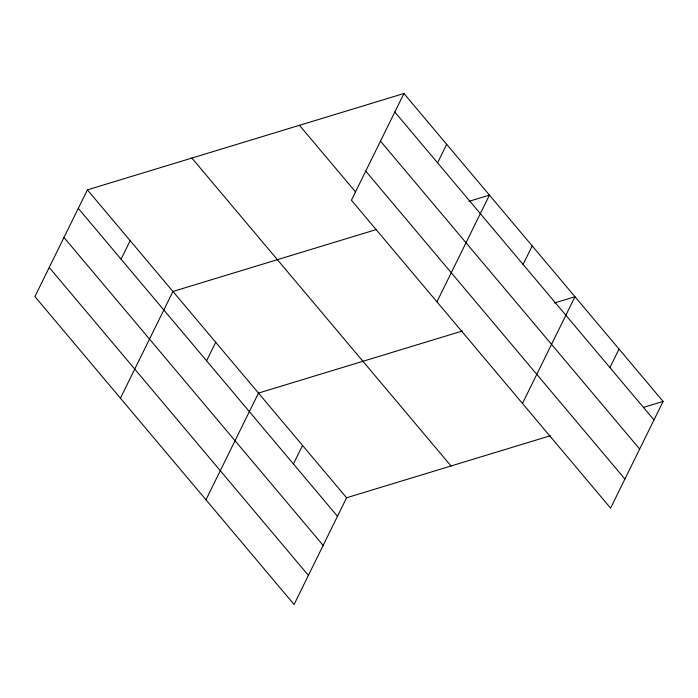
<?xml version="1.0" encoding="UTF-8"?>
<svg xmlns="http://www.w3.org/2000/svg" width="698" height="698" viewBox="0 0 698 698"><rect width="100%" height="100%" fill="white"/><g stroke="black" fill="none" stroke-linecap="round" stroke-linejoin="round"><path stroke-width="1.05" d="M403.924 93.506L351.408 200.23L610.593 508.135L663.1 401.42L403.924 93.506L87.407 189.865L34.9 296.58L294.076 604.494L346.592 497.77L550.373 435.735M121.059 259.185L130.177 240.67M120.431 398.192L172.938 291.476L376.719 229.433M206.591 360.796L215.708 342.282M205.962 499.803L258.469 393.087L462.25 331.044M437.567 162.835L446.685 144.312M293.413 463.952L302.531 445.429M436.939 301.841L489.446 195.117L468.969 201.356M523.099 264.446L532.216 245.923M522.47 403.444L574.978 296.729L554.5 302.967M609.93 367.593L619.039 349.079M643.643 407.344L663.1 401.42M394.806 112.029L653.991 419.943M380.489 141.136L639.665 449.05M365.735 171.123L624.911 479.037M299.468 125.308L355.561 191.933M191.863 158.062L451.039 465.976M87.407 189.865L346.592 497.77M78.298 208.379L337.474 516.293M63.98 237.486L323.157 545.4M49.218 267.474L308.403 575.388"/></g></svg>
